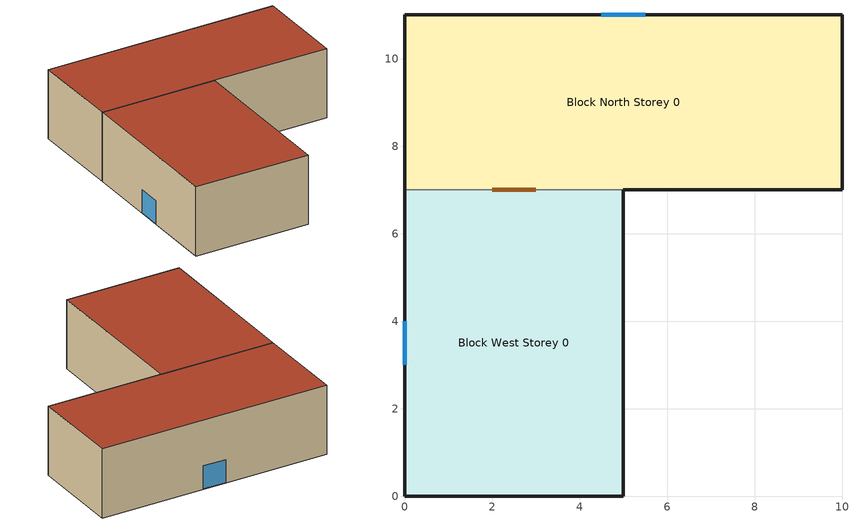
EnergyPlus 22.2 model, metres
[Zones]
Block North Storey 0
 floor ground (Project Floor): 10,11 10,7 0,7 0,11 z0
 wall outside (Project Wall): 5,7 10,7 10,11 0,11 0,7 z0:3
 wall to Block West Storey 0 (Project Partition): 0,7 5,7 z0:3
 window (Project External Window): 5.5,11 4.5,11 z0.02:1.02
 door inside (Light Furnishings): 2,7 3,7 z0.02:2.02
 roof outside (Project Flat Roof): 10,7 10,11 0,11 0,7 z3
Block West Storey 0
 floor ground (Project Floor): 5,7 5,0 0,0 0,7 z0
 wall outside (Project Wall): 0,7 0,0 5,0 5,7 z0:3
 window (Project External Window): 0,4 0,3 z0.02:1.02
 roof outside (Project Flat Roof): 5,0 5,7 0,7 0,0 z3
[Building]
None: North Axis=0; Terrain=Suburbs; Loads Convergence Tolerance Value=0.04; Temperature Convergence Tolerance Value=0.4; Solar Distribution=FullInteriorAndExterior; Maximum Number of Warmup Days=25; Minimum Number of Warmup Days=6
[Site:Location]
DENVER_STAPLETON_CO_USA_WMO_724690: Latitude=39.77; Longitude=-104.87; Time Zone=-7; Elevation=1611
[SizingPeriod:DesignDay] Day of Month=21; Humidity Condition Type=Wetbulb; Barometric Pressure=83411; Rain Indicator=No; Snow Indicator=No; Daylight Saving Time Indicator=No; Solar Model Indicator=ASHRAEClearSky
Name | Month | Day Type | Maximum DryBulb Temperature | Daily DryBulb Temperature Range | Wetbulb or DewPoint at Maximum DryBulb | Wind Speed | Wind Direction | Sky Clearness
DENVER_STAPLETON Ann Htg 99.6% Condns DB | 12 | WinterDesignDay | -20 | 0 | -20 | 2.3 | 180 | 0
DENVER_STAPLETON Ann Clg .4% Condns DB=>MWB | 7 | SummerDesignDay | 34.1 | 15.2 | 15.8 | 4 | 120 | 1
[MATERIAL]
DefaultMaterial: Roughness=Rough; Thickness=0.1; Conductivity=0.1; Density=1000; Specific Heat=1000; Thermal Absorptance=0.9; Solar Absorptance=0.7; Visible Absorptance=0.7
[Material]
G05 25mm wood: Roughness=MediumSmooth; Thickness=0.0254; Conductivity=0.15; Density=608; Specific Heat=1630
[WINDOWMATERIAL:SIMPLEGLAZINGSYSTEM]
DefaultGlazing: UFactor=2.7; Solar Heat Gain Coefficient=0.763; Visible Transmittance=0.8
[CONSTRUCTION]
Project Wall; Project Partition; Project Floor; Project Flat Roof: DefaultMaterial
Project External Window: DefaultGlazing
[Construction]
Light Furnishings: G05 25mm wood
[ZONE] Type=1; Multiplier=1; Ceiling Height=autocalculate; Volume=autocalculate; Floor Area=autocalculate; Part of Total Floor Area=Yes
Block North Storey 0; Block West Storey 0
[AIRFLOWNETWORK:SIMULATIONCONTROL]
AFN_SIM_CONTROL: AirflowNetwork Control=MultizoneWithoutDistribution; Wind Pressure Coefficient Type=SurfaceAverageCalculation; Height Selection for Local Wind Pressure Calculation=OpeningHeight; Building Type=LowRise; Maximum Number of Iterations=500; Initialization Type=ZeroNodePressures; Relative Airflow Convergence Tolerance=0.0001; Absolute Airflow Convergence Tolerance=1e-06; Convergence Acceleration Limit=-0.5; Azimuth Angle of Long Axis of Building=0; Ratio of Building Width Along Short Axis to Width Along Long Axis=1; Height Dependence of External Node Temperature=No; Solver=SkylineLU; Allow Unsupported Zone Equipment=No; Do Distribution Duct Sizing Calculation=No
[AIRFLOWNETWORK:MULTIZONE:ZONE] Ventilation Control Mode=Constant; Minimum Venting Open Factor=0; Indoor and Outdoor Temperature Difference Lower Limit For Maximum Venting Open Factor=0; Indoor and Outdoor Temperature Difference Upper Limit for Minimum Venting Open Factor=100; Indoor and Outdoor Enthalpy Difference Lower Limit For Maximum Venting Open Factor=0; Indoor and Outdoor Enthalpy Difference Upper Limit for Minimum Venting Open Factor=300000; Venting Availability Schedule=0; Single Sided Wind Pressure Coefficient Algorithm=Standard; Facade Width=10
Block North Storey 0; Block West Storey 0
[AIRFLOWNETWORK:MULTIZONE:SURFACE] WindowDoor Opening Factor or Crack Factor=1; Ventilation Control Mode=ZoneLevel; Minimum Venting Open Factor=0; Indoor and Outdoor Temperature Difference Lower Limit For Maximum Venting Open Factor=0; Indoor and Outdoor Temperature Difference Upper Limit for Minimum Venting Open Factor=100; Indoor and Outdoor Enthalpy Difference Lower Limit For Maximum Venting Open Factor=0; Indoor and Outdoor Enthalpy Difference Upper Limit for Minimum Venting Open Factor=300000; Equivalent Rectangle Method=PolygonHeight; Equivalent Rectangle Aspect Ratio=1
Name | Leakage Component
Block West Storey 0 Wall 0002_1 Door | Block West Storey 0 Wall 0002_1 Door SimpleOpening
Block West Storey 0 Wall 0003 Window | Block West Storey 0 Wall 0003 Window SimpleOpening
Block North Storey 0 Wall 0002 Window | Block North Storey 0 Wall 0002 Window SimpleOpening
[AIRFLOWNETWORK:MULTIZONE:COMPONENT:SIMPLEOPENING] Air Mass Flow Coefficient When Opening is Closed=0.001; Air Mass Flow Exponent When Opening is Closed=0.65; Minimum Density Difference for TwoWay Flow=0.0001; Discharge Coefficient=1
Block West Storey 0 Wall 0002_1 Door SimpleOpening; Block West Storey 0 Wall 0003 Window SimpleOpening; Block North Storey 0 Wall 0002 Window SimpleOpening
